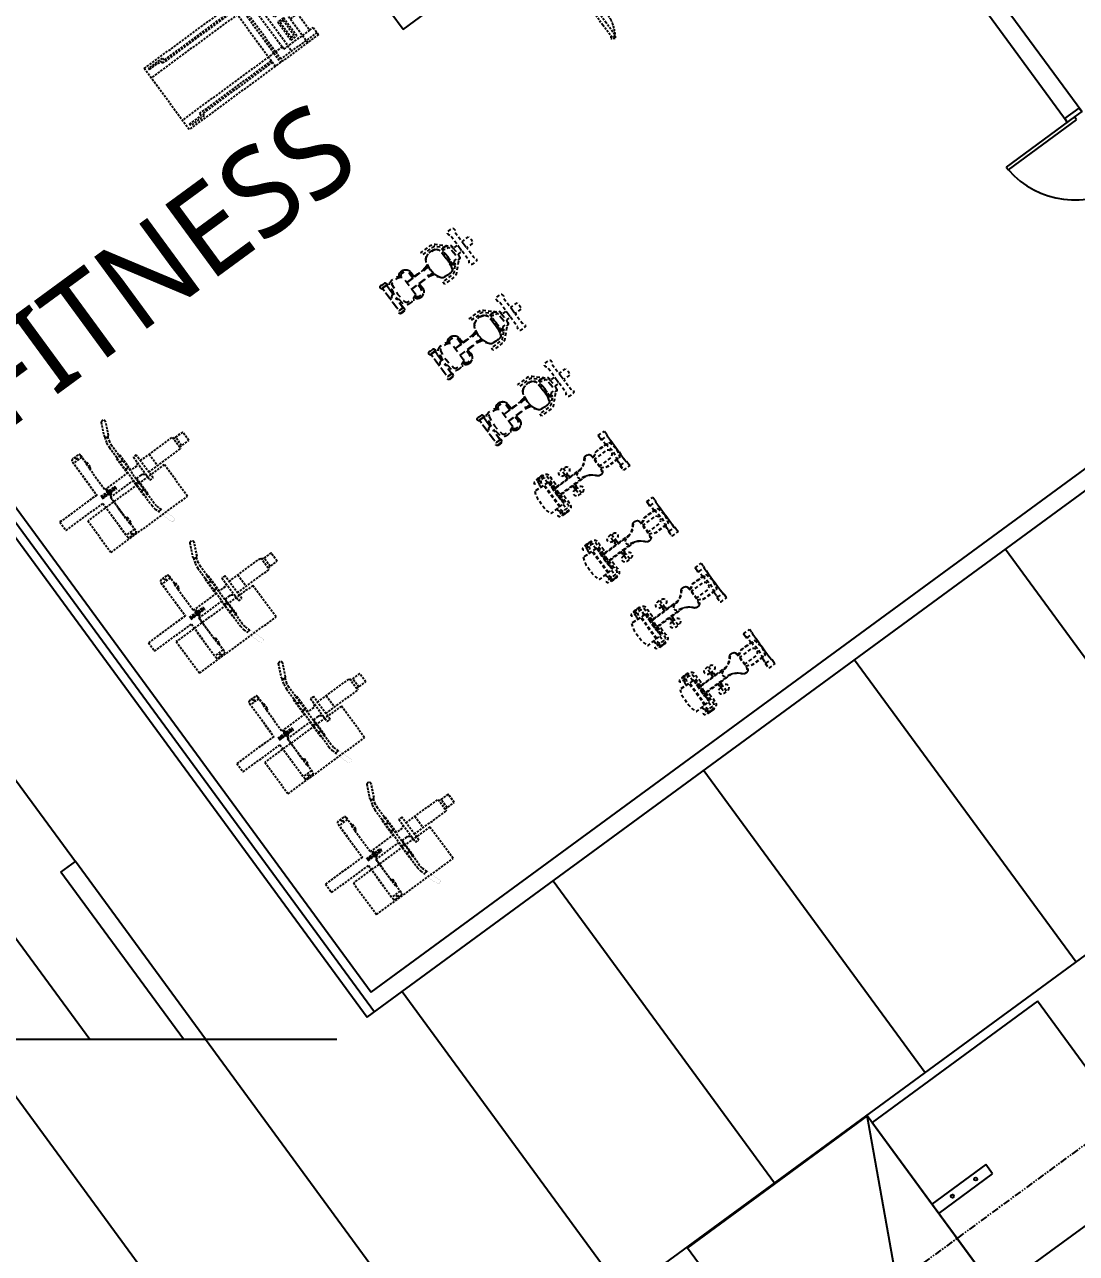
# Model space of a CAD drawing. Header units: millimetres. Extents: x 75184266 to 76346726, y -35850126 to -33679385.
# Drawn here: x 75345257 to 75357058, y -34916764 to -34902978 of the extents above; entities that cross this region are included whole.
import ezdxf
from ezdxf.enums import TextEntityAlignment as Align

# ---------------------------------------------------------------- set-up
doc = ezdxf.new("R2010")
doc.units = ezdxf.units.MM
doc.header["$LTSCALE"] = 50
doc.header["$MEASUREMENT"] = 0
for name, pattern in [('CONTINOUS', [0]), ('XR-지하3층$0$-HID', [2.5, 1.5, -1]), ('XR-지하3층$0$HIDDEN', [0.375, 0.25, -0.125]), ('단지배치도$0$PHANTOM2', [31.75, 15.875, -3.175, 3.175, -3.175, 3.175, -3.175])]:
    doc.linetypes.add(name, pattern=pattern)
for name, color, linetype in [('PARKING', 7, 'CONTINUOUS'), ('XR-지하3층$0$a-door', 6, 'CONTINUOUS'), ('XR-지하3층$0$가구', 27, 'XR-지하3층$0$HIDDEN'), ('XR-지하3층$0$일반주차', 8, 'CONTINUOUS'), ('XR-지하3층$0$확장형주차', 8, 'CONTINUOUS'), ('유도관제-RECWAY', 4, 'CONTINOUS')]:
    doc.layers.add(name, color=color, linetype=linetype)
doc.layers.add('건축', color=8, linetype='CONTINUOUS', plot=False)
doc.styles.add('XR-지하3층$0$맑은고딕', font='')
doc.styles.get('XR-지하3층$0$맑은고딕').set_extended_font_data('Malgun Gothic')

# ---------------------------------------------------------------- blocks, each defined once
blk = doc.blocks.new('XR-지하3층$0$일반형 주차')
at = {"layer": 'XR-지하3층$0$일반주차'}
for p, q in [((750, 3865), (0, 3865)), ((750, 3735), (750, 3865)), ((0, 3735), (750, 3735))]:
    blk.add_line(p, q, dxfattribs=at)
blk.add_lwpolyline([(2300, 5000), (0, 5000), (0, 0), (2300, 0)], close=True, dxfattribs=at)
for centre in [(238, 3800), (563, 3800)]:
    blk.add_circle(centre, 17.5, dxfattribs=at)
blk = doc.blocks.new('XR-지하3층$0$확장형 주차')
at = {"layer": 'XR-지하3층$0$확장형주차', "color": 7}
for p, q in [((0, 3965), (800, 3965)), ((800, 3835), (800, 3965)), ((0, 3835), (800, 3835))]:
    blk.add_line(p, q, dxfattribs=at)
blk.add_lwpolyline([(2500, 5100), (0, 0)], dxfattribs=at)
blk.add_lwpolyline([(2500, 5091), (0, 5091), (0, -9), (2500, -9)], close=True, dxfattribs=at)
for centre in [(238, 3900), (613, 3900)]:
    blk.add_circle(centre, 17.5, dxfattribs=at)
blk = doc.blocks.new('XR-지하3층$0$A$C011C61B5')
at = {"layer": 'XR-지하3층$0$가구', "color": 9, "ltscale": 2}
for p, q in [((70, 850, 0), (70, 520, 0)), ((150, 850, 0), (150, 0, 0)), ((525, 720, 0), (525, 850, 0)), ((600, 850, 0), (600, 0, 0)), ((0, 820, 0), (500, 820, 0)), ((350, 820, 0), (350, 30, 0)), ((350, 750, 0), (410, 750, 0)), ((410, 720, 0), (410, 130, 0)), ((500, 720, 0), (500, 820, 0)), ((500, 720, 0), (500, 130, 0)), ((525, 720, 0), (525, 130, 0)), ((50, 520, 0), (150, 520, 0)), ((100, 520, 0), (100, 330, 0)), ((50, 330, 0), (150, 330, 0)), ((0, 30, 0), (500, 30, 0)), ((500, 130, 0), (500, 30, 0)), ((525, 130, 0), (525, 0, 0))]:
    blk.add_line(p, q, dxfattribs=at)
at = {"layer": 'XR-지하3층$0$가구', "color": 9, "ltscale": 2, "elevation": 0}
for points in [[(1800, 850), (0, 850), (0, 750), (50, 750), (50, 520), (0, 520), (0, 330), (50, 330), (50, 100), (0, 100), (0, 0), (1800, 0)], [(233, 700), (233, 669), (205, 669), (205, 700)], [(284, 700), (284, 669), (255, 669), (255, 700)], [(233, 646), (233, 615), (205, 615), (205, 646)], [(233, 562), (233, 593), (205, 593), (205, 562)], [(284, 646), (284, 615), (255, 615), (255, 646)], [(284, 562), (284, 593), (255, 593), (255, 562)], [(233, 508), (233, 539), (205, 539), (205, 508)], [(233, 455), (233, 486), (205, 486), (205, 455)], [(284, 508), (284, 539), (255, 539), (255, 508)], [(284, 455), (284, 486), (255, 486), (255, 455)], [(284, 132), (205, 132), (205, 385), (284, 385)], [(264, 152), (225, 152), (225, 365), (264, 365)]]:
    blk.add_lwpolyline(points, close=True, dxfattribs=at)
for points in [[(50, 750), (410, 750), (410, 720), (1800, 720)], [(600, 795), (1570, 795), (1570, 825), (1760, 825), (1760, 805), (1600, 805), (1600, 775), (600, 775)], [(50, 100), (410, 100), (410, 130), (1800, 130)], [(600, 55), (1570, 55), (1570, 25), (1760, 25), (1760, 45), (1600, 45), (1600, 75), (600, 75)]]:
    blk.add_lwpolyline(points, dxfattribs=at)
blk = doc.blocks.new('XR-지하3층$0$A$C53A20786')
at = {"layer": 'XR-지하3층$0$가구', "color": 9, "ltscale": 2}
for p, q in [((19, 900), (19, 502)), ((64, 900), (64, 681)), ((64, 891), (64, 855)), ((357, 900), (73, 900)), ((357, 846), (73, 846)), ((640, 900), (357, 900)), ((640, 846), (357, 846)), ((649, 900), (649, 680)), ((649, 855), (649, 891)), ((694, 502), (694, 900)), ((64, 691), (64, 682)), ((357, 700), (73, 700)), ((638, 700), (357, 700)), ((357, 610), (64, 610)), ((64, 610), (64, 502)), ((357, 655), (91, 655)), ((127, 610), (127, 502)), ((262, 610), (262, 502)), ((622, 655), (357, 655)), ((640, 610), (357, 610)), ((451, 502), (451, 610)), ((586, 502), (586, 610)), ((649, 502), (649, 611)), ((19, 502), (19, 199)), ((64, 502), (64, 199)), ((127, 502), (127, 331)), ((262, 502), (262, 331)), ((357, 443), (262, 443)), ((451, 443), (357, 443)), ((451, 331), (451, 502)), ((586, 331), (586, 502)), ((649, 199), (649, 502)), ((694, 199), (694, 502)), ((127, 370), (64, 370)), ((262, 331), (127, 331)), ((357, 353), (262, 353)), ((451, 353), (357, 353)), ((586, 331), (451, 331)), ((649, 370), (586, 370)), ((19, 199), (19, 27)), ((64, 199), (64, 34)), ((649, 34), (649, 199)), ((694, 27), (694, 199)), ((42, 0), (0, 23)), ((19, 27), (60, 27)), ((654, 27), (694, 27)), ((672, 0), (713, 23))]:
    blk.add_line(p, q, dxfattribs=at)
for centre, radius, start, end in [((42, 876), 32.6, 46.3972, 133.6028), ((73, 891), 9, 90, 180), ((73, 855), 9, 180, 270), ((640, 891), 9, 0, 90), ((640, 855), 9, 270, 0), ((672, 876), 32.6, 46.3972, 133.6028), ((73, 691), 9, 90, 180), ((622, 682), 27, 270, 30), ((638, 691), 9, 30, 90), ((64, 655), 45, 180, 270), ((91, 682), 27, 180, 270), ((640, 664), 54, 270, 0), ((-323, 272), 455, 350.7712, 7.4782), ((1100, 273), 517, 173.5398, 188.2108), ((-348, 281), 481, 324.2818, 350.247), ((1062, 281), 481, 189.753, 215.7182), ((-377, 282), 457, 325.4703, 329.9812), ((1090, 282), 457, 210.0188, 214.5297)]:
    blk.add_arc(centre, radius, start, end, dxfattribs=at)
blk = doc.blocks.new('XR-지하3층$0$A$C10553A99')
at = {"layer": 'XR-지하3층$0$가구', "color": 9, "linetype": 'XR-지하3층$0$-HID'}
blk.add_line((127, 764), (117, 795), dxfattribs=at)
at = {"layer": 'XR-지하3층$0$가구', "color": 9, "linetype": 'XR-지하3층$0$-HID', "ltscale": 0.5, "flags": 128}
blk.add_lwpolyline([(-63, 554), (-72, 573), (-78, 596), (-82, 625), (-99, 625), (-96, 605), (-98, 594), (-98, 594), (-108, 586), (-108, 586), (-127, 581), (-127, 581), (-64, 521), (-50, 511), (-37, 507), (-23, 506), (108, 507), (109, 479), (-23, 478), (-47, 481), (-62, 486), (-77, 496), (-164, 582), (-171, 584), (-180, 597), (-196, 599), (-206, 605), (-214, 616), (-218, 655), (-275, 655), (-273, 516), (-267, 514), (-261, 501), (-261, 483), (-263, 474), (-268, 470), (-276, 468), (-334, 467), (-342, 469), (-347, 473), (-350, 482), (-350, 500), (-343, 513), (-337, 516), (-338, 654), (-428, 653), (-434, 693), (-428, 736), (-339, 738), (-340, 876), (-345, 877), (-350, 882), (-352, 891), (-352, 909), (-350, 916), (-337, 924), (-273, 924), (-264, 916), (-263, 891), (-269, 878), (-275, 876), (-274, 738), (-219, 738), (-213, 779), (-206, 789), (-195, 795), (-181, 797), (-179, 803), (-164, 814), (-65, 910), (-48, 917), (-26, 920), (105, 921), (105, 892), (-31, 890), (-58, 883), (-128, 814), (-112, 811), (-102, 804), (-96, 791), (-99, 770), (-84, 770), (-69, 836, 1.53764)], format="xyb", dxfattribs=at)
at = {"layer": 'XR-지하3층$0$가구', "color": 9, "linetype": 'XR-지하3층$0$-HID', "flags": 128}
for points in [[(137, 700), (132, 647), (119, 603), (105, 575), (100, 566), (87, 556), (56, 541), (21, 537), (-23, 539), (-50, 548), (-62, 559), (-69, 576), (-75, 601), (-80, 628), (-104, 628), (-107, 648), (-82, 648), (-84, 669), (-84, 697), (-84, 726), (-83, 747), (-108, 747), (-105, 766), (-81, 766), (-76, 794), (-71, 818), (-64, 836), (-52, 847), (-26, 856), (19, 860), (54, 856), (85, 841), (98, 831), (103, 824), (117, 795)], [(452, 832), (445, 842), (434, 852), (421, 860), (404, 863), (382, 859), (364, 847), (352, 831), (348, 809), (348, 735), (330, 735), (329, 808), (334, 833), (350, 859), (368, 873), (387, 881), (408, 883), (429, 878), (446, 868), (461, 852), (459, 854)], [(432, 804), (437, 823), (452, 832), (479, 842), (509, 846), (563, 839), (571, 832), (578, 820), (587, 757), (593, 699), (593, 702), (588, 644), (580, 581), (573, 570), (565, 563), (539, 556), (512, 555), (481, 557), (454, 567), (439, 576), (434, 595), (432, 804)], [(459, 854), (471, 839)], [(627, 881), (627, 869), (630, 861), (639, 857), (690, 858), (699, 862), (703, 869), (703, 882), (699, 890), (690, 893), (638, 892), (630, 889), (627, 881)], [(636, 863), (637, 731)], [(637, 674), (638, 542), (692, 542), (690, 863), (636, 863)], [(-338, 654), (-339, 738)], [(-275, 655), (-274, 738)], [(-215, 744), (-212, 768), (-209, 781), (-196, 791), (-177, 792), (-174, 804), (-166, 808), (-145, 812), (-124, 809), (-109, 804), (-102, 797), (-101, 784), (-105, 739), (-107, 697), (-104, 655), (-99, 610), (-100, 598), (-107, 590), (-122, 584), (-143, 582), (-164, 586), (-172, 590), (-176, 601), (-195, 602), (-207, 611), (-211, 625), (-214, 648), (-216, 698), (-215, 744)], [(-101, 790), (-128, 788), (-136, 784), (-145, 774), (-175, 776), (-184, 770), (-188, 758), (-187, 695)], [(-83, 745), (-105, 745), (-104, 649)], [(-82, 625), (-84, 770)], [(329, 747), (239, 746), (204, 747), (169, 752), (127, 764)], [(127, 764), (131, 751), (137, 699), (137, 700)], [(329, 749), (131, 747)], [(133, 657), (193, 657), (192, 743), (132, 743)], [(439, 750), (348, 749)], [(439, 748), (348, 747)], [(638, 731), (633, 743), (622, 750), (614, 749)], [(616, 673), (646, 673), (657, 675), (666, 682), (672, 690), (674, 702), (672, 713), (665, 722), (645, 731), (616, 731)], [(-104, 649), (-82, 649)], [(128, 635), (170, 646), (240, 655), (330, 655)], [(132, 651), (330, 653)], [(451, 568), (447, 563), (437, 551), (424, 544), (407, 540), (385, 543), (366, 555), (355, 571), (350, 593), (349, 668), (330, 668), (331, 593), (337, 568), (353, 543), (371, 529), (390, 522), (411, 520), (432, 526), (448, 535), (463, 552), (462, 550)], [(349, 656), (440, 656)], [(349, 653), (440, 653)], [(462, 550), (471, 561)], [(615, 658), (623, 658), (634, 665), (638, 677)], [(630, 538), (630, 527), (633, 518), (641, 514), (693, 515), (702, 519), (706, 527), (705, 539), (702, 547), (693, 550), (641, 549), (633, 546), (630, 538)]]:
    blk.add_lwpolyline(points, dxfattribs=at)
for points in [[(-69, 836, -0.150368), (-42, 856, -0.125039), (64, 857, -0.209098), (98, 831), (107, 823), (116, 805), (116, 805), (131, 766), (159, 758), (187, 752), (187, 752), (216, 749), (326, 750), (325, 812), (335, 843), (354, 867, -0.472886), (464, 853), (483, 859), (483, 859), (524, 866, -0.18219), (593, 852), (606, 834), (617, 755), (628, 753), (633, 750), (632, 855), (627, 857, -0.386607), (631, 895), (638, 897), (690, 898, -0.236068), (703, 891, -0.411936), (699, 857, -0.123823), (692, 854), (695, 554)], [(695, 554, -0.744031), (692, 512), (641, 512, -0.636504), (634, 552), (634, 660), (629, 656), (618, 653), (614, 615), (607, 568), (598, 552), (587, 544), (560, 537), (527, 535), (527, 535), (485, 541), (463, 548), (449, 533), (433, 522, -0.501878), (326, 593), (326, 652), (213, 652), (173, 644), (133, 634), (124, 606, -0.04889), (114, 584, -0.030278), (100, 564, -0.202682), (21, 533), (-9, 533, -0.170169), (-63, 554, -0.590193)]]:
    blk.add_lwpolyline(points, format="xyb", dxfattribs=at)
at = {"layer": 'XR-지하3층$0$가구', "color": 9, "linetype": 'XR-지하3층$0$-HID', "ltscale": 0.5, "flags": 128}
blk.add_lwpolyline([(-99, 604), (-127, 605), (-134, 609), (-144, 618), (-174, 616), (-183, 622), (-186, 634), (-187, 696)], dxfattribs=at)
blk = doc.blocks.new('XR-지하3층$0$A$C7828745E')
at = {"layer": 'XR-지하3층$0$가구', "color": 9, "linetype": 'XR-지하3층$0$-HID', "ltscale": 0.5}
for p, q in [((-343, 885), (-343, 946)), ((-341, 946), (-341, 885)), ((-335, 885), (-335, 528)), ((-266, 804), (-266, 885)), ((-264, 805), (-264, 885)), ((-258, 885), (-258, 946)), ((-257, 885), (-257, 946)), ((495, 839), (495, 572)), ((504, 812), (503, 832)), ((510, 953), (509, 953)), ((510, 953), (509, 953)), ((510, 953), (515, 953)), ((510, 953), (515, 953)), ((515, 953), (522, 953)), ((515, 953), (522, 953)), ((515, 852), (515, 892)), ((522, 953), (531, 953)), ((522, 953), (531, 953)), ((531, 953), (541, 953)), ((531, 953), (541, 953)), ((541, 953), (552, 953)), ((541, 953), (552, 953)), ((552, 953), (563, 953)), ((552, 953), (563, 953)), ((559, 854), (559, 554)), ((563, 953), (573, 953)), ((563, 953), (573, 953)), ((568, 854), (568, 554)), ((573, 953), (582, 953)), ((573, 953), (582, 953)), ((582, 953), (589, 953)), ((582, 953), (589, 953)), ((589, 953), (593, 953)), ((589, 953), (593, 953)), ((593, 953), (595, 953)), ((593, 953), (595, 953)), ((595, 953), (595, 946)), ((276, 779), (276, 751)), ((276, 779), (277, 779)), ((277, 779), (276, 779)), ((277, 779), (276, 779)), ((277, 751), (277, 779)), ((305, 806), (305, 804)), ((305, 800), (305, 806)), ((305, 800), (305, 806)), ((306, 779), (306, 751)), ((307, 779), (307, 751)), ((326, 805), (317, 804)), ((317, 804), (326, 805)), ((326, 805), (335, 807)), ((326, 805), (335, 807)), ((478, 770), (494, 759)), ((505, 791), (504, 812)), ((507, 771), (505, 791)), ((507, 750), (507, 771)), ((508, 719), (507, 742)), ((507, 696), (508, 719)), ((-266, 601), (-266, 528)), ((-264, 601), (-264, 528)), ((276, 626), (276, 654)), ((277, 626), (276, 626)), ((277, 626), (276, 626)), ((276, 626), (277, 626)), ((277, 654), (277, 626)), ((305, 605), (305, 599)), ((305, 605), (305, 599)), ((305, 599), (305, 601)), ((306, 626), (306, 654)), ((307, 626), (307, 654)), ((317, 601), (326, 600)), ((326, 600), (317, 601)), ((326, 600), (335, 598)), ((326, 600), (335, 598)), ((478, 642), (494, 656)), ((494, 572), (495, 572)), ((494, 572), (495, 572)), ((502, 572), (495, 572)), ((495, 572), (502, 572)), ((501, 557), (503, 578)), ((501, 557), (559, 554)), ((503, 578), (505, 598)), ((505, 613), (506, 634)), ((506, 634), (507, 654)), ((507, 654), (507, 675)), ((515, 556), (515, 516)), ((667, 549), (568, 554)), ((-342, 467), (-342, 528)), ((-258, 467), (-258, 528)), ((-257, 467), (-257, 528)), ((509, 464), (509, 455)), ((511, 455), (509, 455)), ((511, 455), (509, 455)), ((511, 455), (515, 455)), ((511, 455), (515, 455)), ((515, 455), (522, 455)), ((515, 455), (522, 455)), ((522, 455), (531, 455)), ((522, 455), (531, 455)), ((531, 455), (541, 455)), ((531, 455), (541, 455)), ((541, 455), (552, 455)), ((541, 455), (552, 455)), ((552, 455), (563, 455)), ((552, 455), (563, 455)), ((563, 455), (574, 455)), ((563, 455), (574, 455))]:
    blk.add_line(p, q, dxfattribs=at)
at = {"layer": 'XR-지하3층$0$가구', "color": 9, "linetype": 'XR-지하3층$0$-HID'}
for p, q in [((574, 455), (582, 455)), ((574, 455), (582, 455)), ((582, 455), (589, 455)), ((582, 455), (589, 455)), ((589, 455), (593, 455)), ((589, 455), (593, 455)), ((593, 455), (595, 455)), ((593, 455), (595, 455)), ((595, 455), (595, 462))]:
    blk.add_line(p, q, dxfattribs=at)
at = {"layer": 'XR-지하3층$0$가구', "color": 9, "linetype": 'XR-지하3층$0$-HID', "ltscale": 0.5, "flags": 128}
for points in [[(-257, 467), (-342, 467), (-342, 528), (-337, 528), (-337, 885), (-343, 885), (-343, 946), (-257, 946), (-257, 885), (-264, 885), (-264, 805)], [(-266, 885), (-335, 885)], [(210, 701), (206, 716), (196, 728), (162, 739), (112, 751), (84, 764), (58, 781), (32, 806), (16, 823), (-3, 835), (-19, 837), (-34, 833), (-57, 813), (-62, 783), (-62, 739), (-62, 666), (-62, 623), (-57, 593), (-47, 581), (-34, 573), (-19, 569), (-3, 571), (16, 582), (32, 599), (58, 625), (112, 654), (162, 666), (181, 669), (196, 677), (206, 689), (210, 703), (210, 701)], [(307, 751), (307, 779), (305, 779), (305, 782), (302, 782), (302, 799), (305, 799), (305, 804), (317, 804), (335, 807), (342, 811), (353, 823), (356, 831), (357, 839), (353, 854), (353, 854), (342, 866), (335, 870), (317, 874), (305, 876), (305, 877), (278, 877), (278, 876), (256, 873), (241, 869), (229, 859), (222, 846), (225, 825), (234, 813), (247, 806), (278, 806), (278, 800)], [(278, 876), (278, 806)], [(305, 806), (305, 876)], [(452, 786), (452, 855), (452, 877), (452, 900), (453, 911), (458, 923), (464, 931), (470, 935), (479, 941), (491, 943), (508, 944), (541, 945), (607, 946), (630, 946), (638, 940), (639, 931), (638, 928), (631, 922), (624, 921), (560, 920), (515, 919), (487, 918), (479, 912), (475, 904), (478, 766), (453, 766), (452, 786)], [(502, 572), (495, 572), (494, 839), (502, 839)], [(687, 549), (707, 602), (710, 632), (711, 653), (712, 749), (706, 807), (693, 844), (686, 859), (501, 852), (502, 839), (505, 791), (507, 750), (508, 704), (507, 639), (506, 619), (502, 572), (501, 557), (687, 549)], [(508, 944), (509, 953), (595, 953), (595, 946)], [(515, 852), (515, 892), (509, 892), (509, 919)], [(562, 920), (582, 870), (582, 855)], [(603, 856), (603, 875), (586, 921)], [(595, 946), (595, 946)], [(595, 921), (595, 896)], [(-62, 773), (-68, 774), (-104, 790), (-117, 802), (-133, 806), (-147, 807), (-196, 806), (-314, 803), (-327, 756), (-333, 705), (-332, 700)], [(-332, 700), (-327, 650), (-312, 603), (-196, 599), (-147, 598), (-133, 599), (-117, 603), (-103, 615), (-68, 632), (-62, 633)], [(-289, 602), (-278, 608), (-271, 618), (-272, 633), (-279, 649), (-286, 702), (-279, 757), (-272, 772), (-271, 787), (-278, 798), (-290, 804)], [(-62, 751), (-233, 751), (-258, 732), (-265, 718), (-268, 702), (-265, 686), (-258, 672), (-234, 654), (-62, 654)], [(-62, 751), (-68, 751), (-68, 656)], [(128, 658), (474, 658), (479, 665), (481, 670), (481, 703), (481, 735), (478, 740), (473, 748), (124, 748)], [(278, 800), (278, 799), (280, 799), (280, 782), (277, 782), (277, 779), (276, 779), (276, 751)], [(305, 779), (277, 779)], [(302, 799), (280, 799)], [(305, 806), (305, 806), (305, 800)], [(453, 766), (448, 751)], [(-264, 601), (-264, 528), (-257, 528), (-257, 467)], [(-68, 656), (-62, 656)], [(307, 654), (307, 626), (305, 626), (305, 623), (302, 623), (302, 606), (305, 606), (305, 601), (317, 601), (335, 598), (342, 594), (353, 582), (356, 574), (357, 566), (353, 551), (353, 551), (342, 539), (335, 535), (317, 531), (305, 529), (305, 528), (278, 528), (278, 529), (256, 532), (241, 536), (229, 546), (222, 559), (225, 580), (234, 592), (247, 599), (278, 599), (278, 605)], [(278, 605), (278, 606), (280, 606), (280, 623), (277, 623), (277, 626), (276, 626), (276, 654)], [(305, 626), (277, 626)], [(278, 529), (278, 599)], [(302, 606), (280, 606)], [(305, 599), (305, 599), (305, 605)], [(305, 599), (305, 529)], [(454, 643), (448, 656)], [(452, 622), (453, 554), (452, 531), (452, 508), (453, 497), (458, 486), (464, 478), (470, 473), (479, 468), (491, 465), (509, 465), (541, 464), (608, 462), (631, 462), (638, 468), (640, 478), (638, 481), (631, 486), (625, 487), (560, 488), (515, 489), (488, 490), (479, 496), (476, 504), (479, 642), (454, 643), (452, 622)], [(478, 642), (494, 656)], [(515, 556), (515, 516), (509, 516), (509, 490)], [(562, 488), (582, 538), (582, 554)], [(603, 553), (603, 534), (586, 488)], [(-266, 528), (-335, 528)], [(509, 465), (509, 455), (595, 455), (595, 462)], [(595, 488), (595, 512)]]:
    blk.add_lwpolyline(points, dxfattribs=at)
for points in [[(15, 575, -0.16395), (-23, 566, -0.162434), (-48, 577, -0.128276), (-65, 603), (-65, 629), (-100, 614), (-112, 601), (-128, 596), (-147, 595), (-271, 597), (-289, 602), (-312, 603), (-332, 700), (-327, 756), (-314, 803), (-271, 809), (-134, 810), (-111, 803), (-100, 793), (-65, 778), (-64, 804, -0.295564), (-45, 831, -0.392843)], [(-45, 831, -0.304158), (12, 832, 0.148058), (125, 752), (456, 752), (473, 748), (481, 735), (481, 670), (474, 658), (456, 654)], [(570, 946, -0.807541), (570, 921, -1.238327), (570, 946, -0.820879)], [(456, 654), (124, 654, 0.126825), (56, 618, 0.035015), (15, 575, -1.929679)], [(570, 463, 0.807541), (570, 488, 1.238327), (570, 463, 0.820879)]]:
    blk.add_lwpolyline(points, format="xyb", dxfattribs=at)
at = {"layer": 'XR-지하3층$0$가구', "color": 9, "linetype": 'XR-지하3층$0$-HID'}
blk.add_lwpolyline([(595, 462), (595, 462)], dxfattribs=at)
blk = doc.blocks.new('XR-지하3층$0$A$C62755481')
at = {"layer": 'XR-지하3층$0$가구', "color": 9, "ltscale": 2}
for p, q in [((509, 1930), (442, 1785)), ((487, 1762), (554, 1907)), ((100, 1742), (-9, 1742)), ((95, 1664), (114, 1664)), ((95, 1590), (95, 1664)), ((114, 1664), (114, 1590)), ((421, 1707), (415, 1646)), ((442, 1770), (421, 1707)), ((449, 1645), (455, 1695)), ((455, 1695), (475, 1757)), ((114, 1590), (95, 1590)), ((415, 1646), (415, 843)), ((449, 845), (449, 1645)), ((458, 1509), (408, 1501)), ((458, 1296), (458, 1509)), ((568, 1400), (568, 1163)), ((609, 1400), (568, 1400)), ((609, 1081), (609, 1400)), ((13, 1258), (209, 1258)), ((21, 1258), (21, 1228)), ((30, 1228), (30, 1258)), ((103, 1271), (125, 1271)), ((103, 1251), (103, 1271)), ((125, 1251), (103, 1251)), ((125, 1271), (125, 1251)), ((196, 1258), (196, 1228)), ((202, 1229), (202, 1257)), ((609, 1322), (1054, 1321)), ((732, 1322), (732, 1163)), ((1054, 1321), (1054, 1163)), ((1081, 1184), (1081, 1301)), ((798, 1127), (-267, 1127)), ((-267, 1127), (-266, 687)), ((13, 1228), (210, 1228)), ((95, 1191), (95, 896)), ((103, 1234), (125, 1234)), ((103, 1214), (103, 1234)), ((125, 1214), (103, 1214)), ((125, 1234), (125, 1214)), ((458, 1189), (458, 976)), ((568, 1163), (568, 1081)), ((609, 1163), (1054, 1163)), ((799, 687), (798, 1127)), ((458, 976), (408, 984)), ((458, 976), (458, 976)), ((568, 1081), (609, 1081)), ((95, 895), (114, 895)), ((95, 821), (95, 895)), ((114, 895), (114, 821)), ((415, 843), (421, 786)), ((454, 805), (449, 845)), ((100, 743), (-9, 743)), ((114, 821), (95, 821)), ((421, 786), (440, 732)), ((475, 741), (454, 805)), ((-266, 687), (799, 687))]:
    blk.add_line(p, q, dxfattribs=at)
at = {"layer": 'XR-지하3층$0$가구', "color": 9, "ltscale": 2, "const_width": 1}
blk.add_lwpolyline([(435, 718), (489, 563, 0.619165), (536, 580), (482, 735, 0.61911), (435, 718, 0.678264)], format="xyb", dxfattribs=at)
at = {"layer": 'XR-지하3층$0$가구', "color": 9, "ltscale": 2}
for centre, radius in [((45, 1765), 7.1), ((433, 1444), 7.09), ((433, 1343), 7.09), ((433, 1142), 7.09), ((433, 1041), 7.09), ((45, 720), 7.1)]:
    blk.add_circle(centre, radius, dxfattribs=at)
for centre, radius, start, end in [((527, 1910), 26.9, 352.5753, 133.8424), ((469, 1782), 27.1, 173.5095, 312.9033), ((467, 1787), 30.6, 213.0871, 284.051), ((464, 709), 33.8, 72.2073, 136.2236)]:
    blk.add_arc(centre, radius, start, end, dxfattribs=at)
for points in [[(7, 1787), (7, 1787), (-15, 1786), (-15, 1761)], [(-15, 1761), (-15, 1761), (-15, 1301), (-15, 1301)], [(8, 1787), (8, 1787), (-14, 1786), (-14, 1761)], [(-14, 1761), (-14, 1761), (-14, 1301), (-14, 1301)], [(82, 1787), (82, 1787), (7, 1787), (7, 1787)], [(83, 1787), (83, 1787), (8, 1787), (8, 1787)], [(101, 1762), (101, 1762), (105, 1788), (82, 1787)], [(102, 1761), (102, 1761), (105, 1788), (83, 1787)], [(101, 1664), (101, 1664), (101, 1762), (101, 1762)], [(102, 1664), (102, 1664), (102, 1761), (102, 1761)], [(95, 1590), (95, 1590), (95, 1295), (95, 1295)], [(408, 1501), (408, 1501), (408, 1294), (408, 1294)], [(-527, 1301), (-527, 1301), (-527, 1184), (-527, 1184)], [(-14, 1301), (-14, 1301), (-527, 1301), (-527, 1301)], [(-527, 1301), (-527, 1301), (-527, 1184), (-527, 1184)], [(-15, 1301), (-15, 1301), (-527, 1301), (-527, 1301)], [(38, 1251), (38, 1251), (38, 1247), (38, 1247)], [(190, 1251), (190, 1251), (38, 1251), (38, 1251)], [(38, 1247), (38, 1247), (45, 1246), (45, 1246)], [(45, 1246), (47, 1246), (48, 1245), (48, 1243)], [(48, 1243), (49, 1241), (47, 1239), (45, 1239)], [(95, 1295), (95, 1295), (408, 1295), (408, 1295)], [(110, 1277), (108, 1276), (106, 1274), (104, 1271)], [(123, 1271), (121, 1276), (115, 1279), (110, 1277)], [(180, 1242), (179, 1244), (181, 1246), (182, 1246)], [(182, 1239), (181, 1239), (180, 1240), (180, 1242)], [(182, 1246), (182, 1246), (190, 1247), (190, 1247)], [(190, 1247), (190, 1247), (190, 1251), (190, 1251)], [(539, 1299), (539, 1299), (458, 1299), (458, 1299)], [(538, 1299), (538, 1299), (507, 1299), (507, 1299)], [(568, 1322), (568, 1322), (538, 1299), (538, 1299)], [(569, 1322), (569, 1322), (539, 1299), (539, 1299)], [(1180, 1301), (1180, 1301), (1054, 1301), (1054, 1301)], [(1179, 1301), (1179, 1301), (1054, 1301), (1054, 1301)], [(1179, 1184), (1179, 1184), (1179, 1301), (1179, 1301)], [(1180, 1184), (1180, 1184), (1180, 1301), (1180, 1301)], [(-527, 1184), (-527, 1184), (-14, 1184), (-14, 1184)], [(-527, 1184), (-527, 1184), (-15, 1184), (-15, 1184)], [(-15, 1184), (-15, 1184), (-15, 724), (-15, 724)], [(-14, 1184), (-14, 1184), (-14, 724), (-14, 724)], [(45, 1239), (45, 1239), (38, 1238), (38, 1238)], [(38, 1238), (38, 1238), (38, 1234), (38, 1234)], [(38, 1234), (38, 1234), (190, 1234), (190, 1234)], [(94, 1189), (94, 1189), (407, 1189), (407, 1189)], [(94, 894), (94, 894), (94, 1189), (94, 1189)], [(105, 1214), (107, 1209), (113, 1206), (118, 1209)], [(118, 1209), (120, 1210), (122, 1212), (123, 1214)], [(190, 1238), (190, 1238), (182, 1239), (182, 1239)], [(190, 1234), (190, 1234), (190, 1238), (190, 1238)], [(408, 984), (408, 984), (408, 1191), (408, 1191)], [(458, 1186), (458, 1186), (539, 1186), (539, 1186)], [(507, 1186), (507, 1186), (538, 1186), (538, 1186)], [(538, 1186), (538, 1186), (568, 1163), (568, 1163)], [(539, 1186), (539, 1186), (569, 1163), (569, 1163)], [(1054, 1184), (1054, 1184), (1180, 1184), (1180, 1184)], [(1054, 1184), (1054, 1184), (1179, 1184), (1179, 1184)], [(114, 894), (114, 894), (94, 894), (94, 894)], [(114, 883), (114, 883), (114, 894), (114, 894)], [(-15, 724), (-15, 699), (7, 698), (7, 698)], [(-14, 724), (-14, 699), (8, 697), (8, 697)], [(7, 698), (7, 698), (82, 698), (82, 698)], [(8, 697), (8, 697), (83, 697), (83, 697)], [(82, 698), (105, 697), (101, 723), (101, 723)], [(83, 697), (105, 697), (102, 723), (102, 723)], [(101, 723), (101, 723), (101, 821), (101, 821)], [(102, 723), (102, 723), (102, 821), (102, 821)]]:
    blk.add_open_spline(points, degree=3, dxfattribs=at)
blk = doc.blocks.new('XR-지하3층$0$A$C5E3F3FAC')
at = {"layer": 'XR-지하3층$0$a-door'}
for p, q in [((90, 950), (50, 950)), ((50, 950), (50, 0)), ((90, 0), (90, 950)), ((1910, 950), (1950, 950)), ((1910, 0), (1910, 950)), ((1950, 950), (1950, 0)), ((50, 0), (90, 0)), ((1950, 0), (1910, 0))]:
    blk.add_line(p, q, dxfattribs=at)
at = {"layer": 'XR-지하3층$0$a-door', "color": 6}
for points in [[(0, 850), (0, 1050), (50, 1050), (50, 850)], [(2000, 850), (2000, 1050), (1950, 1050), (1950, 850)]]:
    blk.add_lwpolyline(points, close=True, dxfattribs=at)
at = {"layer": 'XR-지하3층$0$a-door', "color": 7}
for centre, start, end in [((-2, 999), 275.2502, 357.2138), ((2002, 999), 182.7862, 264.7498)]:
    blk.add_arc(centre, 1003, start, end, dxfattribs=at)

msp = doc.modelspace()

# ---------------------------------------------------------------- linework, layer by layer
at = {"layer": 'PARKING', "color": 241, "linetype": '단지배치도$0$PHANTOM2', "ltscale": 0.1}
msp.add_lwpolyline([(75364566.6, -34911553.3), (75364172.7, -34911016.1, 0.4142136), (75363473.8, -34910908.5), (75352183.2, -34919186.2, 0.4142136), (75352075.6, -34919885.1), (75352469.5, -34920422.3, 0.4142136), (75353168.3, -34920529.9), (75364459, -34912252.2, 0.4142136)], format="xyb", close=True, dxfattribs=at)
at = {"layer": '건축', "ltscale": 0.5}
for p, q in [((75349503.2, -34903032.6, 0), (75339894.3, -34889934.9, 0)), ((75334880.3, -34894378.6, 0), (75349143.8, -34913833.6, 0)), ((75349503.2, -34903032.6), (75355547.7, -34898601.1)), ((75357117.3, -34903955.3), (75354015.4, -34899724.5)), ((75356956, -34904073.6), (75353854.1, -34899842.7)), ((75349143.8, -34913833.7), (75363934.5, -34902989.9)), ((75349100.8, -34914113.3), (75364214.1, -34903033))]:
    msp.add_line(p, q, dxfattribs=at)
at = {"layer": '건축', "ltscale": 3}
for p, q in [((75370353.7, -34903741.6), (75336281.1, -34928721.9)), ((75343014.5, -34908532.8), (75345826.3, -34912368)), ((75356260.6, -34908864.1), (75358744.9, -34912252.6)), ((75354569.1, -34910104.2), (75357053.4, -34913492.7)), ((75352877.6, -34911344.3), (75355361.9, -34914732.8)), ((75344208.5, -34911935.1), (75345987.7, -34914361.8)), ((75347288, -34914361.8), (75345826.3, -34912368)), ((75347040, -34914361.8), (75345665, -34912486.3)), ((75351186.2, -34912584.4), (75353670.4, -34915972.9)), ((75349494.7, -34913824.5), (75351979, -34917213)), ((75335065.1, -34914361.8), (75348761.8, -34914361.8)), ((75344687.4, -34914361.8), (75348596, -34919693.2)), ((75347288, -34914361.8), (75350287.5, -34918453.1))]:
    msp.add_line(p, q, dxfattribs=at)
at = {"layer": '건축', "ltscale": 100, "elevation": 0}
msp.add_lwpolyline([(75333944.2, -34893270.8), (75349181.4, -34914054)], dxfattribs=at)
at = {"layer": '건축', "ltscale": 0.5, "elevation": 0}
msp.add_lwpolyline([(75334719.1, -34894496.9), (75349100.7, -34914113.2)], dxfattribs=at)
at = {"layer": '건축', "ltscale": 3}
msp.add_lwpolyline([(75345665, -34912486.3), (75345826.3, -34912368)], dxfattribs=at)
at = {"layer": '유도관제-RECWAY', "color": 201, "ltscale": 0.5}
msp.add_line((75339864.9, -34929132.5), (75370584, -34906610.9), dxfattribs=at)

# ---------------------------------------------------------------- block references
at = {"layer": '건축', "ltscale": 0.01, "xscale": -1, "rotation": 36.26512934610975}
msp.add_blockref('XR-지하3층$0$A$C53A20786', (75352423.4, -34902735.5, 0), dxfattribs=at)
at = {"layer": '건축', "ltscale": 0.01, "extrusion": (1.06789e-08, -8.86173e-09, 1), "xscale": -1, "rotation": 36.26512934610975}
msp.add_blockref('XR-지하3층$0$A$C011C61B5', (75348554.1, -34903091.3, 1.1), dxfattribs=at)
at = {"layer": '건축'}
for name, p, rotation in [('XR-지하3층$0$A$C5E3F3FAC', (75356240.9, -34904535.8), 306.2469333594607), ('XR-지하3층$0$일반형 주차', (75357721.2, -34919326.9), 36.24693643183485), ('XR-지하3층$0$확장형 주차', (75355705, -34920805.1), 36.24693643183485)]:
    msp.add_blockref(name, p, dxfattribs=dict(at, rotation=rotation))
at = {"layer": '건축', "ltscale": 0.5}
for name, p, rotation in [('XR-지하3층$0$A$C10553A99', (75349506.9, -34905086.6, 0), 216.258079846776), ('XR-지하3층$0$A$C10553A99', (75350051.2, -34905826.6, 0), 216.258079846776), ('XR-지하3층$0$A$C10553A99', (75350595.5, -34906566.6, 0), 216.258079846776), ('XR-지하3층$0$A$C62755481', (75346847.5, -34909296.1), 36.25807984677609), ('XR-지하3층$0$A$C7828745E', (75351209.7, -34907365, 0), 216.258079846776), ('XR-지하3층$0$A$C7828745E', (75351753.1, -34908105.7, 0), 216.258079846776), ('XR-지하3층$0$A$C62755481', (75347840.7, -34910650.2), 36.25807984677609), ('XR-지하3층$0$A$C7828745E', (75352296.5, -34908846.4, 0), 216.258079846776), ('XR-지하3층$0$A$C62755481', (75348833.9, -34912004.4), 36.25807984677609), ('XR-지하3층$0$A$C7828745E', (75352839.9, -34909587, 0), 216.258079846776), ('XR-지하3층$0$A$C62755481', (75349827.1, -34913358.5), 36.25807984677609)]:
    msp.add_blockref(name, p, dxfattribs=dict(at, rotation=rotation))

# ---------------------------------------------------------------- texts
at = {"layer": '건축', "style": 'XR-지하3층$0$맑은고딕'}
msp.add_text('FITNESS', height=1000, rotation=36.24693, dxfattribs=at).set_placement((75346756.4, -34905676.7), align=Align.MIDDLE_CENTER)

doc.saveas('drawing.dxf')
